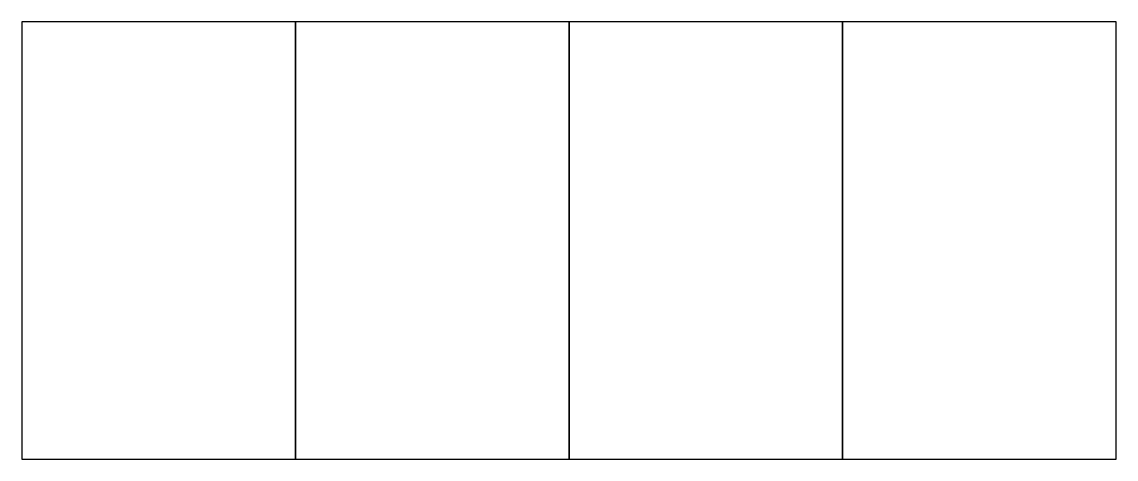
# Model space of a CAD drawing. Header units: metres. Extents: x 0 to 20000, y 0 to 8000.
import ezdxf

# ---------------------------------------------------------------- set-up
doc = ezdxf.new("R2010")
doc.units = ezdxf.units.M

msp = doc.modelspace()

# ---------------------------------------------------------------- linework, layer by layer
at = {"layer": 'WALLS'}
for p, q in [((5000, 8000), (0, 8000)), ((0, 8000), (0, 0)), ((5000, 0), (5000, 8000)), ((10000, 8000), (5000, 8000)), ((5000, 8000), (5000, 0)), ((10000, 0), (10000, 8000)), ((15000, 8000), (10000, 8000)), ((10000, 8000), (10000, 0)), ((15000, 0), (15000, 8000)), ((20000, 8000), (15000, 8000)), ((15000, 8000), (15000, 0)), ((20000, 0), (20000, 8000)), ((0, 0), (5000, 0)), ((5000, 0), (10000, 0)), ((10000, 0), (15000, 0)), ((15000, 0), (20000, 0))]:
    msp.add_line(p, q, dxfattribs=at)

doc.saveas('drawing.dxf')
